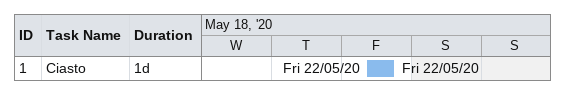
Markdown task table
| ID | Task | Duration | Start | Finish |
|---|---|---|---|---|
| 1 | Ciasto | 1d | 2020-05-22 | 2020-05-22 |
